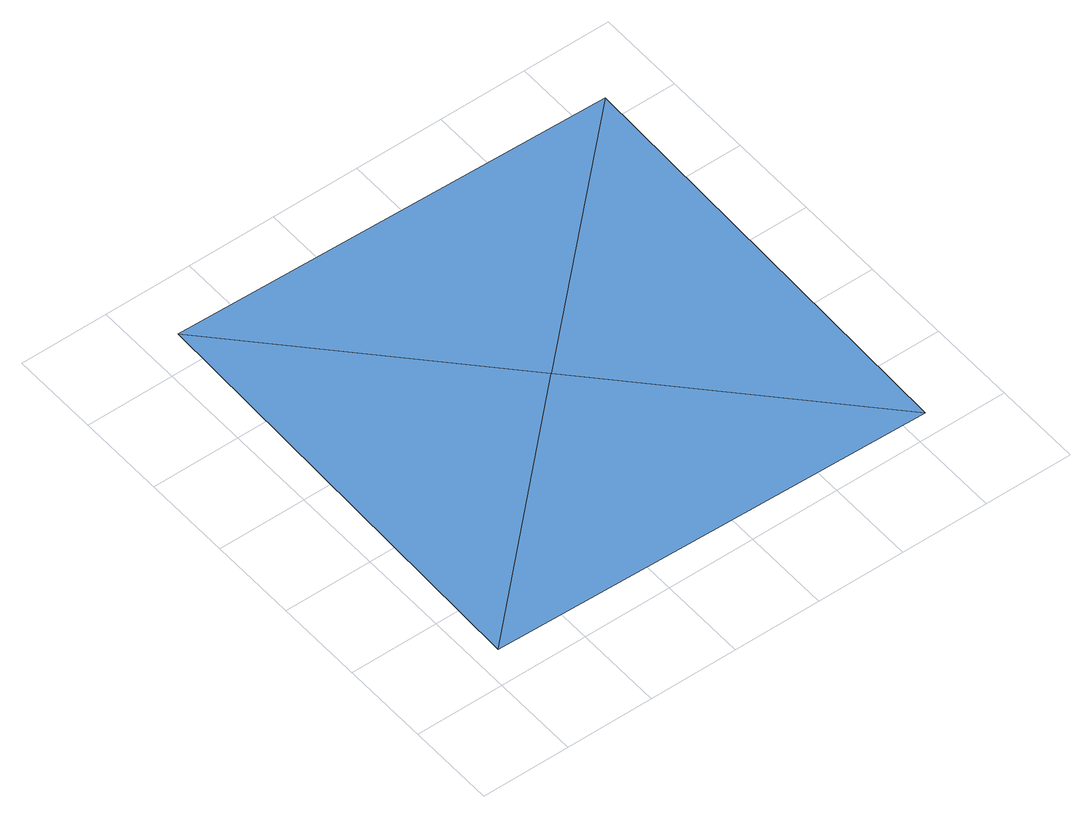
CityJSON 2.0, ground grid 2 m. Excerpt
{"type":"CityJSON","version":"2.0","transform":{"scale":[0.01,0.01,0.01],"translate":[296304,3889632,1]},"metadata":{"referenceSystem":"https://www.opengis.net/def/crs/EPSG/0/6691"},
"CityObjects":{
"waterbody1":{"type":"WaterBody","attributes":{"name":"静岡県第4次地震被害想定（元禄型関東地震）","種類":"3","津波浸水想定.浸水ランクフィールド":"Tsunami_rank.xml","津波浸水想定.浸水ランク":"1","class":"1140"},"geometry":[{"type":"MultiSurface","lod":"1","boundaries":[[[0,1,2]],[[2,3,4]],[[2,4,0]],[[1,3,2]]]}]}
},
"vertices":[
[52,77,85],[1052,52,85],[564,565,85],[1077,1052,85],[77,1077,85]
]}
